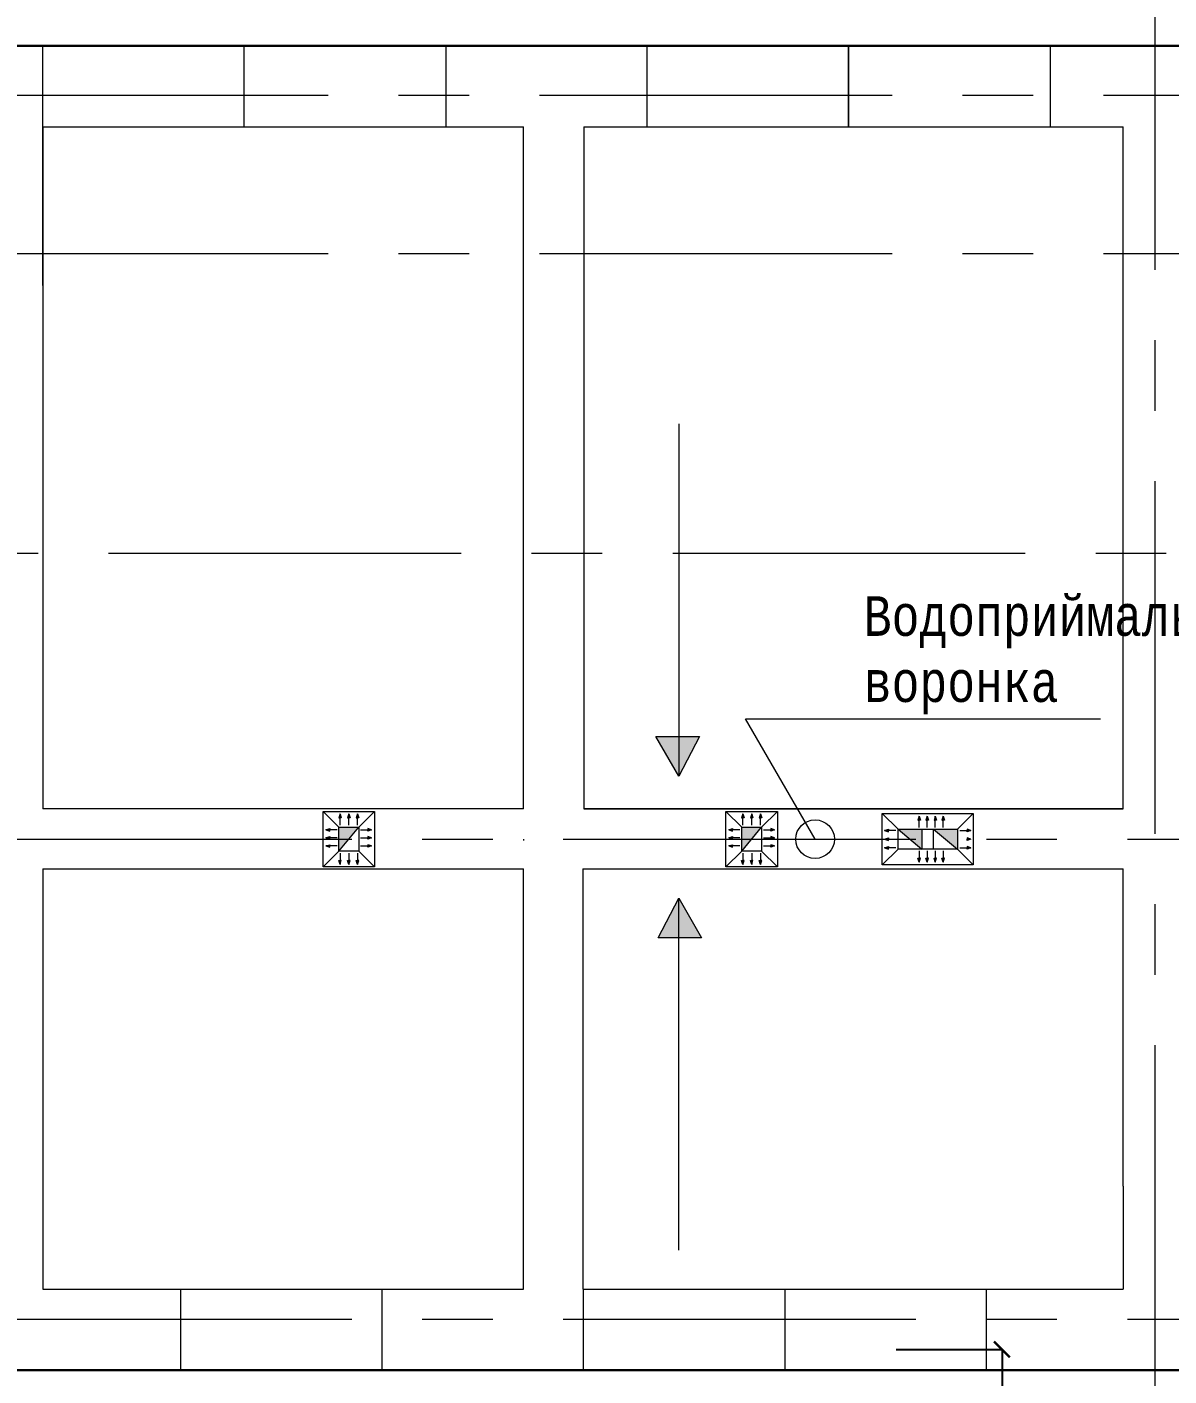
# Model space of a CAD drawing. Header units: millimetres. Extents: x -689206 to 4969298, y -1019800 to 703299.
# Drawn here: x 363551 to 370751, y -342375 to -333869 of the extents above; entities that cross this region are included whole.
import ezdxf

# ---------------------------------------------------------------- set-up
doc = ezdxf.new("R2010")
doc.units = ezdxf.units.MM
doc.linetypes.add('JIS_02_4.0', pattern=[5.5, 4, -1.5])
doc.linetypes.add('осеваяX2', pattern=[101.6, 63.5, -12.7, 12.7, -12.7])
doc.layers.add('кровля', color=211, linetype='Continuous')
doc.layers.add('четотам', color=7, linetype='Continuous')
for name, color, linetype, lineweight in [('несущие', 7, 'Continuous', 30), ('РАЗМЕРЫ', 7, 'Continuous', 9), ('сваи', 7, 'JIS_02_4.0', 30), ('стены', 7, 'Continuous', 20)]:
    doc.layers.add(name, color=color, linetype=linetype, lineweight=lineweight)
doc.styles.add('Аннотативный', font='isocteur.ttf', dxfattribs={"width": 0.7, "height": 250})
doc.dimstyles.new('Аннотативный', dxfattribs={"dimscale": 0, "dimtxt": 250, "dimasz": 100, "dimexe": 1.25, "dimexo": 0.625, "dimtad": 1, "dimdec": 0, "dimtxsty": 'Аннотативный', "dimblk": 'ARCHTICK', "dimcen": 2.5, "dimadec": 0, "dimazin": 0, "dimtfac": 1, "dimtdec": 0, "dimtmove": 0, "dimatfit": 3, "dimfxl": 1, "dimarcsym": 0})

# ---------------------------------------------------------------- blocks, each defined once
blk = doc.blocks.new('_ArchTick')
at = {"color": 0, "linetype": 'ByBlock', "const_width": 0.15}
blk.add_lwpolyline([(-0.5, -0.5), (0.5, 0.5)], dxfattribs=at)
blk = doc.blocks.new('*D2177')
at = {"layer": 'Defpoints', "color": 0, "linetype": 'ByBlock', "lineweight": 20, "transparency": 16777216}
for p in [(369029.6, -342207.4), (369029.6, -349466.5), (369697.7, -349466.5)]:
    blk.add_point(p, dxfattribs=at)
at = {"layer": 'РАЗМЕРЫ', "color": 0, "linetype": 'ByBlock', "lineweight": -2, "transparency": 16777216}
for p, q in [((369030.2, -342207.4), (369698.9, -342207.4)), ((369697.7, -342207.4), (369697.7, -349466.5)), ((369030.2, -349466.5), (369698.9, -349466.5))]:
    blk.add_line(p, q, dxfattribs=at)
at = {"layer": 'РАЗМЕРЫ', "color": 0, "linetype": 'ByBlock', "lineweight": -2, "transparency": 16777216, "xscale": 100, "yscale": 100, "zscale": 100}
for p, rotation in [((369697.7, -342207.4), 90), ((369697.7, -349466.5), 270)]:
    blk.add_blockref('_ArchTick', p, dxfattribs=dict(at, rotation=rotation))
at = {"layer": 'РАЗМЕРЫ', "color": 0, "linetype": 'ByBlock', "lineweight": 5, "transparency": 16777216, "insert": (369572.1, -345837), "char_height": 250, "attachment_point": 5, "rotation": 90, "style": 'Аннотативный'}
blk.add_mtext('7690', dxfattribs=at)

msp = doc.modelspace()

# ---------------------------------------------------------------- hatches: boundary and pattern name
at = {"layer": 'кровля', "lineweight": 5, "true_color": 0x000000}
h = msp.add_hatch(color=18, dxfattribs=at)
h.dxf.hatch_style = 1
h.paths.add_polyline_path([(365524.1, -338854.8), (365532.3, -338854.8), (365524.1, -338831.2)])
h.paths.add_polyline_path([(365516, -338854.8), (365524.1, -338854.8), (365524.1, -338831.2)])
h = msp.add_hatch(color=18, dxfattribs=at)
h.dxf.hatch_style = 1
h.paths.add_polyline_path([(365579.4, -338854.8), (365587.5, -338854.8), (365579.4, -338831.2)])
h.paths.add_polyline_path([(365571.3, -338854.8), (365579.4, -338854.8), (365579.4, -338831.2)])
h = msp.add_hatch(color=18, dxfattribs=at)
h.dxf.hatch_style = 1
h.paths.add_polyline_path([(365634.7, -338831.2), (365626.6, -338854.8), (365634.7, -338854.8)])
h.paths.add_polyline_path([(365634.7, -338831.2), (365634.7, -338854.8), (365642.8, -338854.8)])
h = msp.add_hatch(color=18, dxfattribs=at)
h.dxf.hatch_style = 1
h.paths.add_polyline_path([(368064.1, -338854.8), (368072.3, -338854.8), (368064.1, -338831.2)])
h.paths.add_polyline_path([(368056, -338854.8), (368064.1, -338854.8), (368064.1, -338831.2)])
h = msp.add_hatch(color=18, dxfattribs=at)
h.dxf.hatch_style = 1
h.paths.add_polyline_path([(368119.4, -338854.8), (368127.5, -338854.8), (368119.4, -338831.2)])
h.paths.add_polyline_path([(368111.3, -338854.8), (368119.4, -338854.8), (368119.4, -338831.2)])
h = msp.add_hatch(color=18, dxfattribs=at)
h.dxf.hatch_style = 1
h.paths.add_polyline_path([(368174.7, -338831.2), (368166.6, -338854.8), (368174.7, -338854.8)])
h.paths.add_polyline_path([(368174.7, -338831.2), (368174.7, -338854.8), (368182.8, -338854.8)])
at = {"layer": 'кровля', "lineweight": 5}
h = msp.add_hatch(color=7, dxfattribs=at)
h.dxf.hatch_style = 1
h.paths.add_polyline_path([(369174.7, -338869.7), (369182.9, -338869.7), (369174.7, -338846)])
h.paths.add_polyline_path([(369166.6, -338869.7), (369174.7, -338869.7), (369174.7, -338846)])
h = msp.add_hatch(color=7, dxfattribs=at)
h.dxf.hatch_style = 1
h.paths.add_polyline_path([(369226, -338846), (369217.9, -338869.7), (369226, -338869.7)])
h.paths.add_polyline_path([(369226, -338846), (369226, -338869.7), (369234.1, -338869.7)])
h = msp.add_hatch(color=7, dxfattribs=at)
h.dxf.hatch_style = 1
h.paths.add_polyline_path([(369277.2, -338846), (369269.1, -338869.7), (369277.2, -338869.7)])
h.paths.add_polyline_path([(369277.2, -338846), (369277.2, -338869.7), (369285.4, -338869.7)])
h = msp.add_hatch(color=7, dxfattribs=at)
h.dxf.hatch_style = 1
h.paths.add_polyline_path([(369327, -338846), (369318.9, -338869.7), (369327, -338869.7)])
h.paths.add_polyline_path([(369327, -338846), (369327, -338869.7), (369335.2, -338869.7)])
at = {"layer": 'кровля', "lineweight": 5, "true_color": 0x000000}
h = msp.add_hatch(color=18, dxfattribs=at)
h.dxf.hatch_style = 1
h.paths.add_polyline_path([(365435.4, -338930.5), (365459.1, -338938.7), (365459.1, -338930.5)])
h.paths.add_polyline_path([(365435.4, -338930.5), (365459.1, -338930.5), (365459.1, -338922.4)])
h = msp.add_hatch(color=18, dxfattribs=at)
h.dxf.hatch_style = 1
h.paths.add_polyline_path([(365699.7, -338930.5), (365699.7, -338938.7), (365723.4, -338930.5)])
h.paths.add_polyline_path([(365699.7, -338922.4), (365699.7, -338930.5), (365723.4, -338930.5)])
h = msp.add_hatch(color=18, dxfattribs=at)
h.dxf.hatch_style = 1
h.paths.add_polyline_path([(367975.4, -338930.5), (367999.1, -338938.7), (367999.1, -338930.5)])
h.paths.add_polyline_path([(367975.4, -338930.5), (367999.1, -338930.5), (367999.1, -338922.4)])
h = msp.add_hatch(color=18, dxfattribs=at)
h.dxf.hatch_style = 1
h.paths.add_polyline_path([(368239.7, -338930.5), (368239.7, -338938.7), (368263.4, -338930.5)])
h.paths.add_polyline_path([(368239.7, -338922.4), (368239.7, -338930.5), (368263.4, -338930.5)])
at = {"layer": 'кровля', "lineweight": 5}
h = msp.add_hatch(color=7, dxfattribs=at)
h.dxf.hatch_style = 1
h.paths.add_polyline_path([(368957.5, -338934.7), (368981.1, -338942.9), (368981.1, -338934.7)])
h.paths.add_polyline_path([(368957.5, -338934.7), (368981.1, -338934.7), (368981.1, -338926.6)])
h = msp.add_hatch(color=7, dxfattribs=at)
h.dxf.hatch_style = 1
h.paths.add_polyline_path([(369477.7, -338934.7), (369477.7, -338942.9), (369501.4, -338934.7)])
h.paths.add_polyline_path([(369477.7, -338926.6), (369477.7, -338934.7), (369501.4, -338934.7)])
at = {"layer": 'кровля', "lineweight": 5, "true_color": 0x000000}
h = msp.add_hatch(color=18, dxfattribs=at)
h.dxf.hatch_style = 1
h.paths.add_polyline_path([(365435.4, -338981.8), (365459.1, -338989.9), (365459.1, -338981.8)])
h.paths.add_polyline_path([(365435.4, -338981.8), (365459.1, -338981.8), (365459.1, -338973.7)])
h = msp.add_hatch(color=18, dxfattribs=at)
h.dxf.hatch_style = 1
h.paths.add_polyline_path([(365459.1, -339033), (365459.1, -339024.9), (365435.4, -339033)])
h.paths.add_polyline_path([(365459.1, -339041.2), (365459.1, -339033), (365435.4, -339033)])
h = msp.add_hatch(color=18, dxfattribs=at)
h.dxf.hatch_style = 1
h.paths.add_polyline_path([(365699.7, -338981.8), (365699.7, -338989.9), (365723.4, -338981.8)])
h.paths.add_polyline_path([(365699.7, -338973.7), (365699.7, -338981.8), (365723.4, -338981.8)])
h = msp.add_hatch(color=18, dxfattribs=at)
h.dxf.hatch_style = 1
h.paths.add_polyline_path([(365723.4, -339033), (365699.7, -339024.9), (365699.7, -339033)])
h.paths.add_polyline_path([(365723.4, -339033), (365699.7, -339033), (365699.7, -339041.2)])
h = msp.add_hatch(color=18, dxfattribs=at)
h.dxf.hatch_style = 1
h.paths.add_polyline_path([(367975.4, -338981.8), (367999.1, -338989.9), (367999.1, -338981.8)])
h.paths.add_polyline_path([(367975.4, -338981.8), (367999.1, -338981.8), (367999.1, -338973.7)])
h = msp.add_hatch(color=18, dxfattribs=at)
h.dxf.hatch_style = 1
h.paths.add_polyline_path([(367999.1, -339033), (367999.1, -339024.9), (367975.4, -339033)])
h.paths.add_polyline_path([(367999.1, -339041.2), (367999.1, -339033), (367975.4, -339033)])
h = msp.add_hatch(color=18, dxfattribs=at)
h.dxf.hatch_style = 1
h.paths.add_polyline_path([(368239.7, -338981.8), (368239.7, -338989.9), (368263.4, -338981.8)])
h.paths.add_polyline_path([(368239.7, -338973.7), (368239.7, -338981.8), (368263.4, -338981.8)])
h = msp.add_hatch(color=18, dxfattribs=at)
h.dxf.hatch_style = 1
h.paths.add_polyline_path([(368263.4, -339033), (368239.7, -339024.9), (368239.7, -339033)])
h.paths.add_polyline_path([(368263.4, -339033), (368239.7, -339033), (368239.7, -339041.2)])
at = {"layer": 'кровля', "lineweight": 5}
h = msp.add_hatch(color=7, dxfattribs=at)
h.dxf.hatch_style = 1
h.paths.add_polyline_path([(368957.5, -338990), (368981.1, -338998.1), (368981.1, -338990)])
h.paths.add_polyline_path([(368957.5, -338990), (368981.1, -338990), (368981.1, -338981.9)])
h = msp.add_hatch(color=7, dxfattribs=at)
h.dxf.hatch_style = 1
h.paths.add_polyline_path([(368981.1, -339045.3), (368981.1, -339037.1), (368957.5, -339045.3)])
h.paths.add_polyline_path([(368981.1, -339053.4), (368981.1, -339045.3), (368957.5, -339045.3)])
h = msp.add_hatch(color=7, dxfattribs=at)
h.dxf.hatch_style = 1
h.paths.add_polyline_path([(369477.7, -338990), (369477.7, -338998.1), (369501.4, -338990)])
h.paths.add_polyline_path([(369477.7, -338981.9), (369477.7, -338990), (369501.4, -338990)])
h = msp.add_hatch(color=7, dxfattribs=at)
h.dxf.hatch_style = 1
h.paths.add_polyline_path([(369501.4, -339045.3), (369477.7, -339037.1), (369477.7, -339045.3)])
h.paths.add_polyline_path([(369501.4, -339045.3), (369477.7, -339045.3), (369477.7, -339053.4)])
at = {"layer": 'кровля', "lineweight": 5, "true_color": 0x000000}
h = msp.add_hatch(color=18, dxfattribs=at)
h.dxf.hatch_style = 1
h.paths.add_polyline_path([(365524.1, -339148.8), (365532.3, -339125.2), (365524.1, -339125.2)])
h.paths.add_polyline_path([(365524.1, -339148.8), (365524.1, -339125.2), (365516, -339125.2)])
h = msp.add_hatch(color=18, dxfattribs=at)
h.dxf.hatch_style = 1
h.paths.add_polyline_path([(365579.4, -339148.8), (365587.5, -339125.2), (365579.4, -339125.2)])
h.paths.add_polyline_path([(365579.4, -339148.8), (365579.4, -339125.2), (365571.3, -339125.2)])
h = msp.add_hatch(color=18, dxfattribs=at)
h.dxf.hatch_style = 1
h.paths.add_polyline_path([(365634.7, -339125.2), (365626.6, -339125.2), (365634.7, -339148.8)])
h.paths.add_polyline_path([(365642.8, -339125.2), (365634.7, -339125.2), (365634.7, -339148.8)])
h = msp.add_hatch(color=18, dxfattribs=at)
h.dxf.hatch_style = 1
h.paths.add_polyline_path([(368064.1, -339148.8), (368072.3, -339125.2), (368064.1, -339125.2)])
h.paths.add_polyline_path([(368064.1, -339148.8), (368064.1, -339125.2), (368056, -339125.2)])
h = msp.add_hatch(color=18, dxfattribs=at)
h.dxf.hatch_style = 1
h.paths.add_polyline_path([(368119.4, -339148.8), (368127.5, -339125.2), (368119.4, -339125.2)])
h.paths.add_polyline_path([(368119.4, -339148.8), (368119.4, -339125.2), (368111.3, -339125.2)])
h = msp.add_hatch(color=18, dxfattribs=at)
h.dxf.hatch_style = 1
h.paths.add_polyline_path([(368174.7, -339125.2), (368166.6, -339125.2), (368174.7, -339148.8)])
h.paths.add_polyline_path([(368182.8, -339125.2), (368174.7, -339125.2), (368174.7, -339148.8)])
at = {"layer": 'кровля', "lineweight": 5}
h = msp.add_hatch(color=7, dxfattribs=at)
h.dxf.hatch_style = 1
h.paths.add_polyline_path([(369174.7, -339134), (369182.9, -339110.3), (369174.7, -339110.3)])
h.paths.add_polyline_path([(369174.7, -339134), (369174.7, -339110.3), (369166.6, -339110.3)])
h = msp.add_hatch(color=7, dxfattribs=at)
h.dxf.hatch_style = 1
h.paths.add_polyline_path([(369226, -339110.3), (369217.9, -339110.3), (369226, -339134)])
h.paths.add_polyline_path([(369234.1, -339110.3), (369226, -339110.3), (369226, -339134)])
h = msp.add_hatch(color=7, dxfattribs=at)
h.dxf.hatch_style = 1
h.paths.add_polyline_path([(369277.2, -339110.3), (369269.1, -339110.3), (369277.2, -339134)])
h.paths.add_polyline_path([(369285.4, -339110.3), (369277.2, -339110.3), (369277.2, -339134)])
h = msp.add_hatch(color=7, dxfattribs=at)
h.dxf.hatch_style = 1
h.paths.add_polyline_path([(369327, -339110.3), (369318.9, -339110.3), (369327, -339134)])
h.paths.add_polyline_path([(369335.2, -339110.3), (369327, -339110.3), (369327, -339134)])
at = {"layer": 'РАЗМЕРЫ', "lineweight": 5, "ltscale": 150}
h = msp.add_hatch(color=256, dxfattribs=at)
h.dxf.hatch_style = 1
h.paths.add_polyline_path([(365641.9, -338915), (365516.9, -338915), (365516.9, -339065)])
h = msp.add_hatch(color=256, dxfattribs=at)
h.dxf.hatch_style = 1
h.paths.add_polyline_path([(368181.9, -338915), (368056.9, -338915), (368056.9, -339065)])
h = msp.add_hatch(color=256, dxfattribs=at)
h.dxf.hatch_style = 1
h.paths.add_polyline_path([(369416.3, -339052.5), (369416.3, -338927.5), (369266.3, -338927.5)])
h.paths.add_polyline_path([(369192.5, -339052.5), (369192.5, -338927.5), (369042.5, -338927.5)])
at = {"layer": 'сваи', "linetype": 'ByBlock', "lineweight": 20, "ltscale": 35}
h = msp.add_hatch(color=256, dxfattribs=at)
h.dxf.hatch_style = 1
h.paths.add_polyline_path([(377672.9, -335261.9), (377595.4, -335325.3), (377779.4, -335392.2)])
h.paths.add_polyline_path([(377748.2, -335200.5), (377672.9, -335261.9), (377779.4, -335392.2)])
h.paths.add_polyline_path([(378410.4, -336063.2), (378410.4, -336257.5), (378494.5, -336208.9)])
h.paths.add_polyline_path([(378581.2, -336158.8), (378410.4, -336063.2), (378494.5, -336208.9)])
h.paths.add_polyline_path([(371429.4, -339362.2), (371429.4, -339611.2), (371573.2, -339611.2)])
h.paths.add_polyline_path([(371429.4, -339362.2), (371299.4, -339611.2), (371429.4, -339611.2)])
h.paths.add_polyline_path([(371429.4, -338393.3), (371285.7, -338393.3), (371429.4, -338642.2)])
h.paths.add_polyline_path([(371559.4, -338393.3), (371429.4, -338393.3), (371429.4, -338642.2)])
h.paths.add_polyline_path([(367789.4, -338343.3), (367659.4, -338343.3), (367659.4, -338592.2)])
h.paths.add_polyline_path([(367659.4, -338343.3), (367515.7, -338343.3), (367659.4, -338592.2)])
h.paths.add_polyline_path([(367659.4, -339362.2), (367529.4, -339611.2), (367659.4, -339611.2)])
h.paths.add_polyline_path([(367659.4, -339362.2), (367659.4, -339611.2), (367803.2, -339611.2)])
h.paths.add_polyline_path([(362499.4, -339362.2), (362499.4, -339611.2), (362643.2, -339611.2)])
h.paths.add_polyline_path([(362499.4, -339362.2), (362369.4, -339611.2), (362499.4, -339611.2)])
h.paths.add_polyline_path([(362509.4, -338393.3), (362365.7, -338393.3), (362509.4, -338642.2)])
h.paths.add_polyline_path([(362639.4, -338393.3), (362509.4, -338393.3), (362509.4, -338642.2)])
h.paths.add_polyline_path([(355789.8, -335916.3), (355609.7, -335993.1), (355690.6, -336052.2)])
h.paths.add_polyline_path([(355789.8, -335916.3), (355690.6, -336052.2), (355769.1, -336109.4)])
h.paths.add_polyline_path([(356410.7, -335138.7), (356379.5, -335330.5), (356486, -335200.2)])
h.paths.add_polyline_path([(356486, -335200.2), (356379.5, -335330.5), (356563.5, -335263.5)])

# ---------------------------------------------------------------- linework, layer by layer
at = {"layer": 'кровля', "color": 18, "lineweight": 5, "true_color": 0x000000}
for p, q in [((365516.9, -338915), (365416.9, -338815)), ((365524.1, -338831.2), (365516, -338854.8)), ((365516, -338854.8), (365524.1, -338854.8)), ((365524.1, -338901.2), (365524.1, -338831.2)), ((365524.1, -338831.2), (365532.3, -338854.8)), ((365532.3, -338854.8), (365524.1, -338854.8)), ((365579.4, -338831.2), (365571.3, -338854.8)), ((365571.3, -338854.8), (365579.4, -338854.8)), ((365579.4, -338901.2), (365579.4, -338831.2)), ((365579.4, -338831.2), (365587.5, -338854.8)), ((365587.5, -338854.8), (365579.4, -338854.8)), ((365634.7, -338831.2), (365626.6, -338854.8)), ((365626.6, -338854.8), (365634.7, -338854.8)), ((365634.7, -338901.2), (365634.7, -338831.2)), ((365634.7, -338831.2), (365642.8, -338854.8)), ((365642.8, -338854.8), (365634.7, -338854.8)), ((365641.9, -338915), (365741.9, -338815)), ((368056.9, -338915), (367956.9, -338815)), ((368064.1, -338831.2), (368056, -338854.8)), ((368056, -338854.8), (368064.1, -338854.8)), ((368064.1, -338901.2), (368064.1, -338831.2)), ((368064.1, -338831.2), (368072.3, -338854.8)), ((368072.3, -338854.8), (368064.1, -338854.8)), ((368119.4, -338831.2), (368111.3, -338854.8)), ((368111.3, -338854.8), (368119.4, -338854.8)), ((368119.4, -338901.2), (368119.4, -338831.2)), ((368119.4, -338831.2), (368127.5, -338854.8)), ((368127.5, -338854.8), (368119.4, -338854.8)), ((368174.7, -338831.2), (368166.6, -338854.8)), ((368166.6, -338854.8), (368174.7, -338854.8)), ((368174.7, -338901.2), (368174.7, -338831.2)), ((368174.7, -338831.2), (368182.8, -338854.8)), ((368182.8, -338854.8), (368174.7, -338854.8)), ((368181.9, -338915), (368281.9, -338815)), ((365435.4, -338930.5), (365459.1, -338922.4)), ((365505.4, -338930.5), (365435.4, -338930.5)), ((365435.4, -338930.5), (365459.1, -338938.7)), ((365459.1, -338922.4), (365459.1, -338930.5)), ((365459.1, -338938.7), (365459.1, -338930.5)), ((365653.4, -338930.5), (365723.4, -338930.5)), ((365723.4, -338930.5), (365699.7, -338922.4)), ((365699.7, -338922.4), (365699.7, -338930.5)), ((365723.4, -338930.5), (365699.7, -338938.7)), ((365699.7, -338938.7), (365699.7, -338930.5)), ((367975.4, -338930.5), (367999.1, -338922.4)), ((368045.4, -338930.5), (367975.4, -338930.5)), ((367975.4, -338930.5), (367999.1, -338938.7)), ((367999.1, -338922.4), (367999.1, -338930.5)), ((367999.1, -338938.7), (367999.1, -338930.5)), ((368193.4, -338930.5), (368263.4, -338930.5)), ((368263.4, -338930.5), (368239.7, -338922.4)), ((368239.7, -338922.4), (368239.7, -338930.5)), ((368263.4, -338930.5), (368239.7, -338938.7)), ((368239.7, -338938.7), (368239.7, -338930.5)), ((365435.4, -338981.8), (365459.1, -338973.7)), ((365505.4, -338981.8), (365435.4, -338981.8)), ((365435.4, -338981.8), (365459.1, -338989.9)), ((365435.4, -339033), (365459.1, -339024.9)), ((365505.4, -339033), (365435.4, -339033)), ((365435.4, -339033), (365459.1, -339041.2)), ((365459.1, -338973.7), (365459.1, -338981.8)), ((365459.1, -338989.9), (365459.1, -338981.8)), ((365459.1, -339024.9), (365459.1, -339033)), ((365459.1, -339041.2), (365459.1, -339033)), ((365653.4, -338981.8), (365723.4, -338981.8)), ((365653.4, -339033), (365723.4, -339033)), ((365723.4, -338981.8), (365699.7, -338973.7)), ((365699.7, -338973.7), (365699.7, -338981.8)), ((365723.4, -338981.8), (365699.7, -338989.9)), ((365699.7, -338989.9), (365699.7, -338981.8)), ((365723.4, -339033), (365699.7, -339024.9)), ((365699.7, -339024.9), (365699.7, -339033)), ((365723.4, -339033), (365699.7, -339041.2)), ((365699.7, -339041.2), (365699.7, -339033)), ((367975.4, -338981.8), (367999.1, -338973.7)), ((368045.4, -338981.8), (367975.4, -338981.8)), ((367975.4, -338981.8), (367999.1, -338989.9)), ((367975.4, -339033), (367999.1, -339024.9)), ((368045.4, -339033), (367975.4, -339033)), ((367975.4, -339033), (367999.1, -339041.2)), ((367999.1, -338973.7), (367999.1, -338981.8)), ((367999.1, -338989.9), (367999.1, -338981.8)), ((367999.1, -339024.9), (367999.1, -339033)), ((367999.1, -339041.2), (367999.1, -339033)), ((368193.4, -338981.8), (368263.4, -338981.8)), ((368193.4, -339033), (368263.4, -339033)), ((368263.4, -338981.8), (368239.7, -338973.7)), ((368239.7, -338973.7), (368239.7, -338981.8)), ((368263.4, -338981.8), (368239.7, -338989.9)), ((368239.7, -338989.9), (368239.7, -338981.8)), ((368263.4, -339033), (368239.7, -339024.9)), ((368239.7, -339024.9), (368239.7, -339033)), ((368263.4, -339033), (368239.7, -339041.2)), ((368239.7, -339041.2), (368239.7, -339033)), ((365516.9, -339065), (365416.9, -339165)), ((365524.1, -339148.8), (365516, -339125.2)), ((365516, -339125.2), (365524.1, -339125.2)), ((365524.1, -339078.8), (365524.1, -339148.8)), ((365524.1, -339148.8), (365532.3, -339125.2)), ((365532.3, -339125.2), (365524.1, -339125.2)), ((365579.4, -339148.8), (365571.3, -339125.2)), ((365571.3, -339125.2), (365579.4, -339125.2)), ((365579.4, -339078.8), (365579.4, -339148.8)), ((365579.4, -339148.8), (365587.5, -339125.2)), ((365587.5, -339125.2), (365579.4, -339125.2)), ((365634.7, -339148.8), (365626.6, -339125.2)), ((365626.6, -339125.2), (365634.7, -339125.2)), ((365634.7, -339078.8), (365634.7, -339148.8)), ((365634.7, -339148.8), (365642.8, -339125.2)), ((365642.8, -339125.2), (365634.7, -339125.2)), ((365641.9, -339065), (365741.9, -339165)), ((368056.9, -339065), (367956.9, -339165)), ((368064.1, -339148.8), (368056, -339125.2)), ((368056, -339125.2), (368064.1, -339125.2)), ((368064.1, -339078.8), (368064.1, -339148.8)), ((368064.1, -339148.8), (368072.3, -339125.2)), ((368072.3, -339125.2), (368064.1, -339125.2)), ((368119.4, -339148.8), (368111.3, -339125.2)), ((368111.3, -339125.2), (368119.4, -339125.2)), ((368119.4, -339078.8), (368119.4, -339148.8)), ((368119.4, -339148.8), (368127.5, -339125.2)), ((368127.5, -339125.2), (368119.4, -339125.2)), ((368174.7, -339148.8), (368166.6, -339125.2)), ((368166.6, -339125.2), (368174.7, -339125.2)), ((368174.7, -339078.8), (368174.7, -339148.8)), ((368174.7, -339148.8), (368182.8, -339125.2)), ((368182.8, -339125.2), (368174.7, -339125.2)), ((368181.9, -339065), (368281.9, -339165))]:
    msp.add_line(p, q, dxfattribs=at)
at = {"layer": 'кровля', "color": 7, "lineweight": 5}
for p, q in [((369042.5, -338927.5), (368942.5, -338827.5)), ((369174.7, -338846), (369166.6, -338869.7)), ((369166.6, -338869.7), (369174.7, -338869.7)), ((369174.7, -338916), (369174.7, -338846)), ((369174.7, -338846), (369182.9, -338869.7)), ((369182.9, -338869.7), (369174.7, -338869.7)), ((369226, -338846), (369217.9, -338869.7)), ((369217.9, -338869.7), (369226, -338869.7)), ((369226, -338916), (369226, -338846)), ((369226, -338846), (369234.1, -338869.7)), ((369234.1, -338869.7), (369226, -338869.7)), ((369277.2, -338846), (369269.1, -338869.7)), ((369269.1, -338869.7), (369277.2, -338869.7)), ((369277.2, -338916), (369277.2, -338846)), ((369277.2, -338846), (369285.4, -338869.7)), ((369285.4, -338869.7), (369277.2, -338869.7)), ((369327, -338846), (369318.9, -338869.7)), ((369318.9, -338869.7), (369327, -338869.7)), ((369327, -338916), (369327, -338846)), ((369327, -338846), (369335.2, -338869.7)), ((369335.2, -338869.7), (369327, -338869.7)), ((369416.3, -338927.5), (369516.3, -338827.5)), ((368957.5, -338934.7), (368981.1, -338926.6)), ((369027.5, -338934.7), (368957.5, -338934.7)), ((368957.5, -338934.7), (368981.1, -338942.9)), ((368981.1, -338926.6), (368981.1, -338934.7)), ((368981.1, -338942.9), (368981.1, -338934.7)), ((369431.4, -338934.7), (369501.4, -338934.7)), ((369501.4, -338934.7), (369477.7, -338926.6)), ((369477.7, -338926.6), (369477.7, -338934.7)), ((369501.4, -338934.7), (369477.7, -338942.9)), ((369477.7, -338942.9), (369477.7, -338934.7)), ((368957.5, -338990), (368981.1, -338981.9)), ((368957.5, -339045.3), (368981.1, -339037.1)), ((369027.5, -339045.3), (368957.5, -339045.3)), ((368957.5, -339045.3), (368981.1, -339053.4)), ((368981.1, -338981.9), (368981.1, -338990)), ((368981.1, -339037.1), (368981.1, -339045.3)), ((368981.1, -339053.4), (368981.1, -339045.3)), ((369431.4, -339045.3), (369501.4, -339045.3)), ((369501.4, -338990), (369477.7, -338981.9)), ((369477.7, -338981.9), (369477.7, -338990)), ((369501.4, -339045.3), (369477.7, -339037.1)), ((369477.7, -339037.1), (369477.7, -339045.3)), ((369501.4, -339045.3), (369477.7, -339053.4)), ((369477.7, -339053.4), (369477.7, -339045.3)), ((369042.5, -339052.5), (368942.5, -339152.5)), ((369174.7, -339134), (369166.6, -339110.3)), ((369166.6, -339110.3), (369174.7, -339110.3)), ((369174.7, -339064), (369174.7, -339134)), ((369174.7, -339134), (369182.9, -339110.3)), ((369182.9, -339110.3), (369174.7, -339110.3)), ((369226, -339134), (369217.9, -339110.3)), ((369217.9, -339110.3), (369226, -339110.3)), ((369226, -339064), (369226, -339134)), ((369226, -339134), (369234.1, -339110.3)), ((369234.1, -339110.3), (369226, -339110.3)), ((369277.2, -339134), (369269.1, -339110.3)), ((369269.1, -339110.3), (369277.2, -339110.3)), ((369277.2, -339064), (369277.2, -339134)), ((369277.2, -339134), (369285.4, -339110.3)), ((369285.4, -339110.3), (369277.2, -339110.3)), ((369327, -339134), (369318.9, -339110.3)), ((369318.9, -339110.3), (369327, -339110.3)), ((369327, -339064), (369327, -339134)), ((369327, -339134), (369335.2, -339110.3)), ((369335.2, -339110.3), (369327, -339110.3)), ((369416.3, -339052.5), (369516.3, -339152.5))]:
    msp.add_line(p, q, dxfattribs=at)
at = {"layer": 'кровля', "color": 7, "lineweight": 15}
for p, q in [((368957.5, -338990), (368981.1, -338998.1)), ((368981.1, -338998.1), (368981.1, -338990)), ((369501.4, -338990), (369477.7, -338998.1)), ((369477.7, -338998.1), (369477.7, -338990))]:
    msp.add_line(p, q, dxfattribs=at)
at = {"layer": 'кровля', "color": 18, "lineweight": 5, "true_color": 0x000000}
for points in [[(365416.9, -338815), (365741.9, -338815), (365741.9, -339165), (365416.9, -339165)], [(367956.9, -338815), (368281.9, -338815), (368281.9, -339165), (367956.9, -339165)], [(365516.9, -338915), (365641.9, -338915), (365641.9, -339065), (365516.9, -339065)], [(368056.9, -338915), (368181.9, -338915), (368181.9, -339065), (368056.9, -339065)]]:
    msp.add_lwpolyline(points, close=True, dxfattribs=at)
at = {"layer": 'кровля', "color": 7, "lineweight": 5}
for points in [[(369516.3, -338827.5), (369516.3, -339152.5), (368942.5, -339152.5), (368942.5, -338827.5)], [(369416.3, -338927.5), (369416.3, -339052.5), (369042.5, -339052.5), (369042.5, -338927.5)]]:
    msp.add_lwpolyline(points, close=True, dxfattribs=at)
at = {"layer": 'несущие', "lineweight": 13}
for p, q in [((370460.5, -341178), (370460.5, -341827.4)), ((363650.5, -341827.4), (366680.5, -341827.4)), ((367055.5, -341827.4), (370460.5, -341827.4))]:
    msp.add_line(p, q, dxfattribs=at)
at = {"layer": 'несущие', "color": 0}
msp.add_line((375499.1, -342337.4), (358613.4, -342337.4), dxfattribs=at)
at = {"layer": 'РАЗМЕРЫ', "linetype": 'осеваяX2', "lineweight": 5, "ltscale": 35}
for p, q in [((370660.5, -329621), (370660.5, -379462.3)), ((401847.8, -337188), (334777.8, -337188))]:
    msp.add_line(p, q, dxfattribs=at)
at = {"layer": 'РАЗМЕРЫ', "linetype": 'ByBlock', "lineweight": 20, "ltscale": 35}
for p, q in [((363650.5, -334228), (363650.5, -333988)), ((363650.5, -335498), (363650.5, -334228))]:
    msp.add_line(p, q, dxfattribs=at)
at = {"layer": 'РАЗМЕРЫ', "linetype": 'ByBlock', "lineweight": 9, "ltscale": 35}
for p, q in [((364920.5, -334498), (364920.5, -333988)), ((366190.5, -333988), (366190.5, -334498)), ((367460.5, -334498), (367460.5, -333988)), ((368730.5, -333988), (368730.5, -334498)), ((368730.5, -334498), (368730.5, -333988)), ((370000.5, -333988), (370000.5, -334498))]:
    msp.add_line(p, q, dxfattribs=at)
at = {"layer": 'РАЗМЕРЫ', "lineweight": 9, "ltscale": 150}
for p, q in [((368519.4, -338990), (368081.2, -338231)), ((368081.2, -338231), (370318.3, -338231))]:
    msp.add_line(p, q, dxfattribs=at)
at = {"layer": 'РАЗМЕРЫ', "linetype": 'ByBlock', "lineweight": 5, "ltscale": 35}
for p, q in [((364520, -342337.4), (364520, -341827.5)), ((364520, -342337.4), (364520, -341827.5)), ((365790, -342337.4), (365790, -341827.5)), ((365790, -342337.4), (365790, -341827.5)), ((367060, -342337.4), (367060, -341827.5)), ((367060, -342337.4), (367060, -341827.5)), ((368330, -342337.4), (368330, -341827.5)), ((368330, -342337.4), (368330, -341827.5)), ((369600, -342337.4), (369600, -341827.5)), ((369600, -342337.4), (369600, -341827.5))]:
    msp.add_line(p, q, dxfattribs=at)
at = {"layer": 'РАЗМЕРЫ', "lineweight": 9, "ltscale": 150}
msp.add_circle((368519.4, -338990), 122, dxfattribs=at)
at = {"layer": 'сваи', "lineweight": 9, "ltscale": 15000}
for p, q in [((367659.4, -336372.2), (367659.4, -338592.2)), ((367659.4, -341582.2), (367659.4, -339362.2))]:
    msp.add_line(p, q, dxfattribs=at)
at = {"layer": 'сваи', "lineweight": 20, "ltscale": 15000}
for p, q in [((367659.4, -338592.2), (367515.7, -338343.3)), ((367515.7, -338343.3), (367789.4, -338343.3)), ((367789.4, -338343.3), (367659.4, -338592.2)), ((367529.4, -339611.2), (367659.4, -339362.2)), ((367659.4, -339362.2), (367803.2, -339611.2)), ((367803.2, -339611.2), (367529.4, -339611.2))]:
    msp.add_line(p, q, dxfattribs=at)
at = {"layer": 'стены', "lineweight": 30}
msp.add_line((363140.5, -333988), (370970.5, -333988), dxfattribs=at)
at = {"layer": 'стены', "linetype": 'осеваяX2', "lineweight": 5, "ltscale": 35}
for p, q in [((334777.8, -334298), (401980.5, -334298)), ((334777.8, -335298), (401980.5, -335298)), ((334927.8, -338990), (401980.5, -338990)), ((334927.8, -342017.4), (401980.5, -342017.4))]:
    msp.add_line(p, q, dxfattribs=at)
at = {"layer": 'стены', "lineweight": 13}
for p, q in [((363650.5, -334498), (363650.5, -338798)), ((366680.5, -338798), (366680.5, -334498)), ((367060.5, -334498), (367060.5, -338798)), ((370460.5, -338798), (370460.5, -334498)), ((366680.5, -338798), (363650.5, -338798)), ((367060.5, -338798), (370460.5, -338798)), ((363650.5, -339178), (363650.5, -341827.4)), ((363650.5, -339178), (366680.5, -339178)), ((366680.5, -341827.4), (366680.5, -339178)), ((367055.5, -339178), (370460.5, -339178)), ((367055.5, -339178), (367055.5, -341827.4)), ((370460.5, -341178), (370460.5, -339178))]:
    msp.add_line(p, q, dxfattribs=at)
at = {"layer": 'стены', "lineweight": 20}
for p, q in [((363650.5, -334498), (366680.5, -334498)), ((367060.5, -334498), (370460.5, -334498)), ((370460.5, -338798), (367060.5, -338798))]:
    msp.add_line(p, q, dxfattribs=at)
at = {"layer": 'стены'}
msp.add_line((366680.5, -338990), (366680.5, -338998), dxfattribs=at)
at = {"layer": 'четотам', "color": 18, "lineweight": 5, "true_color": 0x000000}
for points in [[(365516.9, -339065), (365516.9, -338915), (365641.9, -338915), (365641.9, -339065), (365516.9, -339065), (365641.9, -338915)], [(365516.9, -339065), (365516.9, -338915), (365641.9, -338915), (365641.9, -339065), (365516.9, -339065), (365641.9, -338915)], [(368056.9, -339065), (368056.9, -338915), (368181.9, -338915), (368181.9, -339065), (368056.9, -339065), (368181.9, -338915)], [(368056.9, -339065), (368056.9, -338915), (368181.9, -338915), (368181.9, -339065), (368056.9, -339065), (368181.9, -338915)]]:
    msp.add_lwpolyline(points, dxfattribs=at)
at = {"layer": 'четотам', "color": 7, "lineweight": 5}
for points in [[(369042.5, -338927.5), (369192.5, -338927.5), (369192.5, -339052.5), (369042.5, -339052.5), (369042.5, -338927.5), (369192.5, -339052.5)], [(369266.3, -338927.5), (369416.3, -338927.5), (369416.3, -339052.5), (369266.3, -339052.5), (369266.3, -338927.5), (369416.3, -339052.5)]]:
    msp.add_lwpolyline(points, dxfattribs=at)

# ---------------------------------------------------------------- texts
at = {"layer": 'РАЗМЕРЫ', "lineweight": 13, "ltscale": 150, "insert": (368826.3, -337458.1), "char_height": 250, "width": 850, "attachment_point": 1, "style": 'Аннотативный'}
msp.add_mtext('Водоприймальна воронка', dxfattribs=at)

# ---------------------------------------------------------------- dimensions: what is measured, and where the dimension line sits
at = {"layer": 'РАЗМЕРЫ', "linetype": 'ByBlock', "lineweight": 5}
dim = msp.add_linear_dim(base=(369697.7, -349466.5), p1=(369029.6, -342207.4), p2=(369029.6, -349466.5), angle=90, text='7690', dimstyle='Аннотативный', dxfattribs=at)
dim.commit()
dim.dimension.update_dxf_attribs({"geometry": '*D2177', "text_midpoint": (369572.1, -345837)})

doc.saveas('drawing.dxf')
